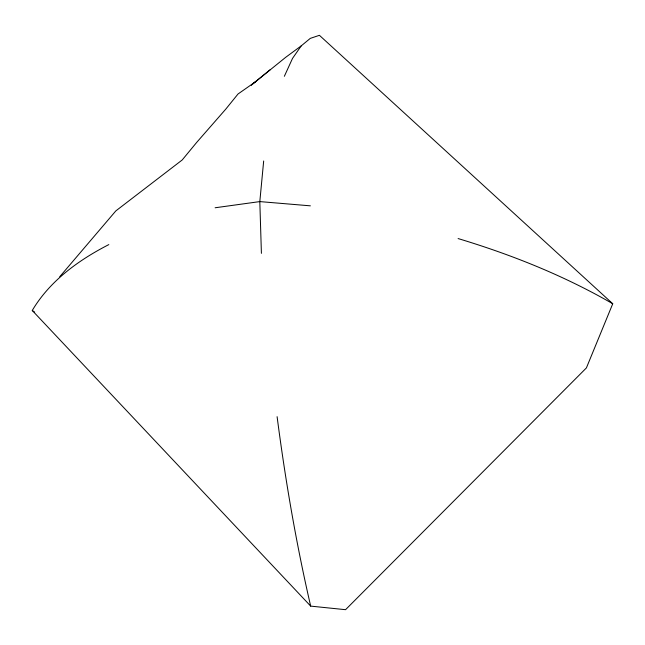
<?xml version="1.0" encoding="UTF-8"?>
<svg xmlns="http://www.w3.org/2000/svg" width="645" height="645" viewBox="0 0 645 645"><rect width="100%" height="100%" fill="white"/><g stroke="black" fill="none" stroke-linecap="round" stroke-linejoin="round"><path stroke-width="0.97" d="M263.676 160.984L259.814 201.595L261.41 253.356M270.368 69.571L251.292 85.124L285.614 57.381L301.247 45.851L310.285 38.378L319.42 35.314L612.75 303.747L586.402 367.916L345.559 609.686L315.986 606.663L310.672 606.106L32.25 310.479C49.867 280.809 78.617 260.104 108.82 244.6M284.348 76.303L292.532 58.381L301.247 45.851M59.767 276.705L115.834 210.899L182.221 159.952L196.652 142.448L225.718 109.198L238.029 93.993L255.347 81.883M215.116 207.771L259.814 201.595L310.374 205.836M458.103 238.561C511.775 254.727 564.133 275.681 612.75 303.747M32.25 310.479L34.693 312.18M310.672 606.106C296.2 543.59 285.38 480.283 277.1 416.67"/></g></svg>
